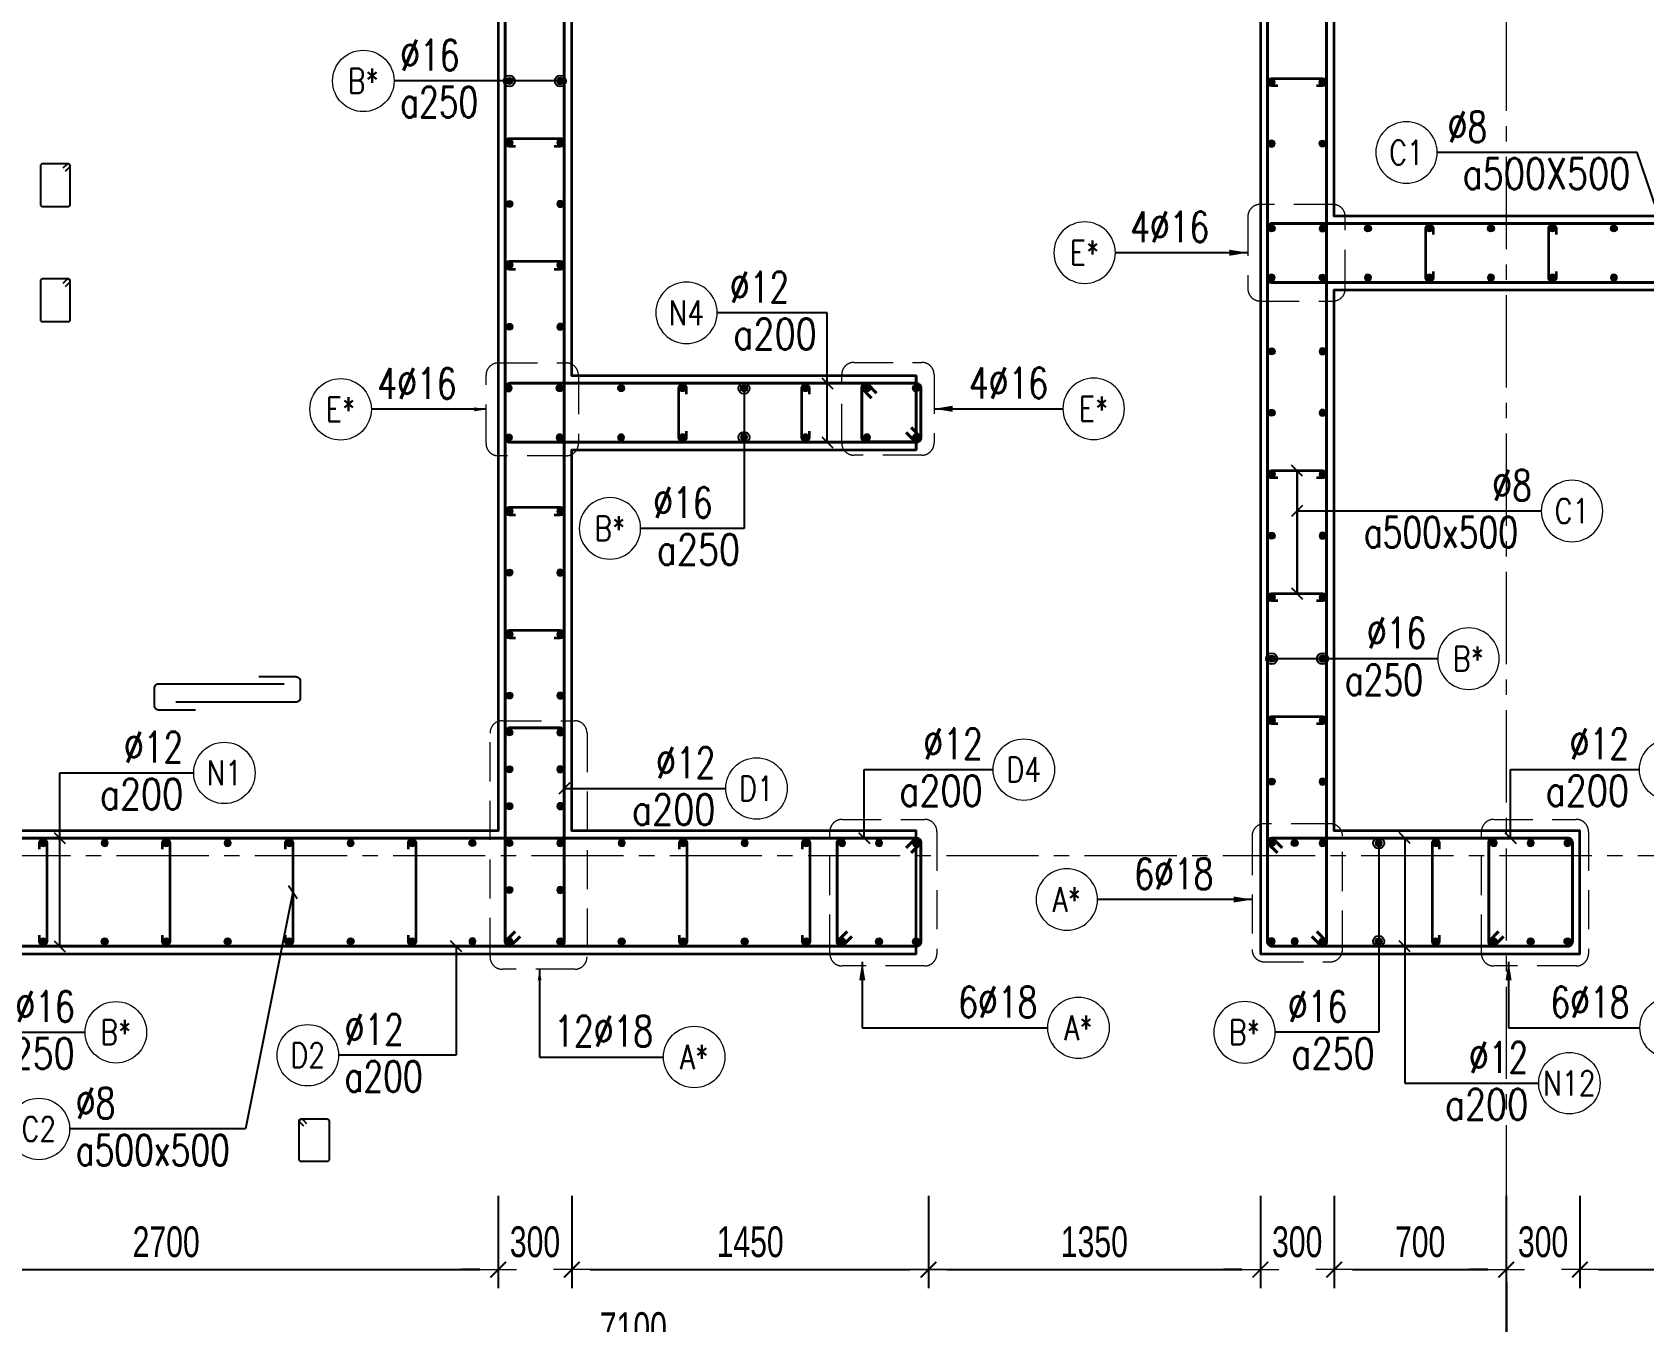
# Model space of a CAD drawing. Header units: millimetres. Extents: x 988833 to 1318015, y -9365 to 47591.
# Drawn here: x 1009989 to 1016543, y -1011 to 4234 of the extents above; entities that cross this region are included whole.
import ezdxf
from ezdxf.enums import TextEntityAlignment as Align

# ---------------------------------------------------------------- set-up
doc = ezdxf.new("R2010")
doc.units = ezdxf.units.MM
doc.header["$MEASUREMENT"] = 0
doc.linetypes.add('HIDDEN2', pattern=[4.7625, 3.175, -1.5875])
doc.linetypes.add('OF_Grid_1$0$CENTER2', pattern=[1.125, 0.75, -0.125, 0.125, -0.125])
doc.layers.get('0').update_dxf_attribs({"lineweight": 20})
doc.layers.get('Defpoints').update_dxf_attribs({"color": 151, "lineweight": 9})
for name, color, linetype, lineweight in [('KC-LEADER', 153, 'Continuous', 18), ('KC-THEP', 6, 'Continuous', 40), ('NDC_S_DIM', 1, 'Continuous', 15), ('NDC_S_HIDDEN', 8, 'HIDDEN2', 13), ('NDC_S_LEADER', 1, 'Continuous', 15), ('NDC_S_REBAR', 4, 'Continuous', 35), ('NDC_S_STIRRUP', 4, 'Continuous', 40), ('NDC_S_VN TEXT', 7, 'Continuous', 20), ('NDC_S_WALL', 6, 'Continuous', 35), ('OF_Grid_1$0$NDC_S_AXIS', 5, 'OF_Grid_1$0$CENTER2', 13)]:
    doc.layers.add(name, color=color, linetype=linetype, lineweight=lineweight)
doc.layers.add('Ligature', color=1, linetype='Continuous')
doc.styles.add('NDC_ARIAL', font='arial.ttf', dxfattribs={"width": 0.85})
doc.styles.add('NDC_DIM', font='', dxfattribs={"width": 0.75})
doc.styles.add('NDC_EN TXT', font='romans.shx', dxfattribs={"width": 0.8})
doc.styles.get('NDC_DIM').set_extended_font_data('Dotum')
doc.dimstyles.new('NDC_1-50', dxfattribs={"dimscale": 50, "dimtxt": 2.5, "dimasz": 1, "dimexe": 1.5, "dimexo": 0, "dimgap": 0.8, "dimtad": 1, "dimdec": 0, "dimdsep": 46, "dimtxsty": 'NDC_ARIAL', "dimblk": 'DIMMARK', "dimcen": 49999.938995, "dimdle": 1.5, "dimclrd": 1, "dimclre": 1, "dimclrt": 3, "dimadec": 0, "dimazin": 0, "dimtfac": 1, "dimtdec": 0, "dimtix": 1, "dimtmove": 2, "dimatfit": 3, "dimfxl": 1, "dimarcsym": 0})
doc.dimstyles.new('NDC_dim_30', dxfattribs={"dimscale": 30, "dimtxt": 2.5, "dimasz": 1.5, "dimexe": 1.5, "dimexo": 2.5, "dimgap": 1, "dimtad": 1, "dimdec": 0, "dimzin": 0, "dimdsep": 46, "dimtxsty": 'NDC_DIM', "dimblk": 'DIMMARK', "dimcen": 0.09, "dimdle": 1.2, "dimclrd": 1, "dimclre": 1, "dimclrt": 3, "dimadec": 0, "dimazin": 0, "dimtfac": 1, "dimtdec": 0, "dimtix": 1, "dimtofl": 0, "dimtmove": 0, "dimatfit": 3, "dimfxl": 6, "dimfxlon": 1, "dimtolj": 1, "dimtzin": 0, "dimarcsym": 0})
doc.dimstyles.new('NDC_dim_50', dxfattribs={"dimscale": 50, "dimtxt": 2.5, "dimasz": 1.5, "dimexe": 1.5, "dimexo": 2.5, "dimgap": 1, "dimtad": 1, "dimdec": 0, "dimzin": 0, "dimdsep": 46, "dimtxsty": 'NDC_DIM', "dimblk": 'DIMMARK', "dimcen": 0.09, "dimdle": 1.2, "dimclrd": 1, "dimclre": 1, "dimclrt": 3, "dimadec": 0, "dimazin": 0, "dimtfac": 1, "dimtdec": 0, "dimtix": 1, "dimtofl": 0, "dimtmove": 0, "dimatfit": 3, "dimfxl": 6, "dimfxlon": 1, "dimtolj": 1, "dimtzin": 0, "dimarcsym": 0})

# ---------------------------------------------------------------- blocks, each defined once
blk = doc.blocks.new('THEP')
at = {"layer": 'KC-LEADER', "color": 6}
blk.add_circle((0, 0), 14, dxfattribs=at)
at = {"layer": 'KC-THEP'}
for p, q in [((-14, 0), (14, 0)), ((9.9, 9.9), (-9.9, -9.9)), ((-9.9, 9.9), (9.9, -9.9)), ((0, 14), (0, -14))]:
    blk.add_line(p, q, dxfattribs=at)
blk = doc.blocks.new('DIMMARK')
at = {"layer": 'NDC_S_DIM', "color": 1}
blk.add_line((-1.5, 0), (1, 0), dxfattribs=at)
at = {"layer": 'NDC_S_DIM', "color": 2, "const_width": 0.1}
blk.add_lwpolyline([(-0.424, -0.424), (0.424, 0.424)], dxfattribs=at)
blk = doc.blocks.new('*U9')
blk.add_circle((2.5, 0), 2.5)
at = {"layer": 'NDC_S_VN TEXT', "color": 3, "style": 'NDC_EN TXT', "width": 0.75}
blk.add_attdef('DK2', text='', height=2.5, dxfattribs=at).set_placement((-0.85, 0.85), align=Align.RIGHT)
at = {"layer": 'NDC_S_VN TEXT', "color": 7, "style": 'NDC_EN TXT', "width": 0.8}
blk.add_attdef('SH3', text='', height=2, dxfattribs=at).set_placement((2.5, 0), align=Align.MIDDLE)
blk = doc.blocks.new('*U11')
blk.add_circle((-2.5, 0), 2.5)
at = {"layer": 'NDC_S_VN TEXT', "color": 3, "style": 'NDC_EN TXT', "width": 0.75}
for tag, p in [('DK1', (0.5, 0.85)), ('KC1', (0.5, -2.97))]:
    blk.add_attdef(tag, p, '', height=2.5, dxfattribs=at)
at = {"layer": 'NDC_S_VN TEXT', "color": 7, "style": 'NDC_EN TXT', "width": 0.8}
blk.add_attdef('SH2', text='', height=2, dxfattribs=at).set_placement((-2.5, 0), align=Align.MIDDLE)
blk = doc.blocks.new('*U12')
blk.add_circle((-2.5, 0), 2.5)
at = {"layer": 'NDC_S_VN TEXT', "color": 3, "style": 'NDC_EN TXT', "width": 0.75}
for tag, p in [('DK1', (0.5, 0.85)), ('KC1', (0.5, -2.97))]:
    blk.add_attdef(tag, p, '', height=2.5, dxfattribs=at)
at = {"layer": 'NDC_S_VN TEXT', "color": 7, "style": 'NDC_EN TXT', "width": 0.8}
blk.add_attdef('SH2', text='', height=2, dxfattribs=at).set_placement((-2.5, 0), align=Align.MIDDLE)
blk = doc.blocks.new('*U10')
blk.add_circle((2.5, 0), 2.5)
at = {"layer": 'NDC_S_VN TEXT', "color": 3, "style": 'NDC_EN TXT'}
for tag, width, p in [('DK2', 0.75, (-0.85, 0.85)), ('KC2', 0.8, (-0.85, -2.97))]:
    blk.add_attdef(tag, text='', height=2.5, dxfattribs=dict(at, width=width)).set_placement(p, align=Align.RIGHT)
at = {"layer": 'NDC_S_VN TEXT', "color": 7, "style": 'NDC_EN TXT', "width": 0.8}
blk.add_attdef('SH3', text='', height=2, dxfattribs=at).set_placement((2.5, 0), align=Align.MIDDLE)
blk = doc.blocks.new('*U62')
at = {"layer": 'KC-THEP', "rotation": 9.668564436380946}
blk.add_blockref('THEP', (0, 100.3), dxfattribs=at)
at = {"layer": 'KC-THEP', "xscale": -1, "rotation": 170.331435563619}
blk.add_blockref('THEP', (0, -100.3), dxfattribs=at)
blk = doc.blocks.new('*U63')
at = {"layer": 'NDC_S_HIDDEN', "color": 0, "linetype": 'ByBlock', "lineweight": -2, "transparency": 16777216}
for p in [(0, 0), (250, 0), (500, 0), (750, 0), (1000, 0), (1250, 0)]:
    blk.add_blockref('*U62', p, dxfattribs=at)
blk = doc.blocks.new('*U13')
blk.add_circle((-2.5, 0), 2.5)
at = {"layer": 'NDC_S_VN TEXT', "color": 3, "style": 'NDC_EN TXT', "width": 0.75}
blk.add_attdef('DK1', (0.5, 0.85), '', height=2.5, dxfattribs=at)
at = {"layer": 'NDC_S_VN TEXT', "color": 7, "style": 'NDC_EN TXT', "width": 0.8}
blk.add_attdef('SH2', text='', height=2, dxfattribs=at).set_placement((-2.5, 0), align=Align.MIDDLE)
blk = doc.blocks.new('*D303')
at = {"layer": 'Defpoints', "color": 0, "transparency": 16777216}
for p in [(1008883.4, 486.3), (1015983.2, -335.2), (1008883.4, -1148.1)]:
    blk.add_point(p, dxfattribs=at)
at = {"layer": 'NDC_S_DIM', "color": 1, "lineweight": -2, "transparency": 16777216}
for p, q in [((1008883.4, -848.1), (1008883.4, -1223.1)), ((1015983.2, -848.1), (1015983.2, -1223.1)), ((1015908.2, -1148.1), (1008958.4, -1148.1))]:
    blk.add_line(p, q, dxfattribs=at)
at = {"layer": 'NDC_S_DIM', "color": 1, "lineweight": -2, "transparency": 16777216, "xscale": 75, "yscale": 75, "zscale": 75, "rotation": 180}
blk.add_blockref('DIMMARK', (1008883.4, -1148.1), dxfattribs=at)
at = {"layer": 'NDC_S_DIM', "color": 1, "lineweight": -2, "transparency": 16777216, "xscale": 75, "yscale": 75, "zscale": 75}
blk.add_blockref('DIMMARK', (1015983.2, -1148.1), dxfattribs=at)
at = {"layer": 'NDC_S_DIM', "color": 3, "transparency": 16777216, "insert": (1012433.3, -1035.5), "char_height": 125, "attachment_point": 5, "style": 'NDC_DIM'}
blk.add_mtext('\\A1;7100', dxfattribs=at)
blk = doc.blocks.new('*D332')
at = {"layer": 'Defpoints', "color": 0, "ltscale": 200, "transparency": 16777216}
for p in [(1011883.4, 986.3), (1009183.4, 486.3), (1011883.4, -798.9)]:
    blk.add_point(p, dxfattribs=at)
at = {"layer": 'NDC_S_DIM', "color": 1, "lineweight": -2, "ltscale": 200, "transparency": 16777216}
for p, q in [((1009183.4, -498.9), (1009183.4, -873.9)), ((1011883.4, -498.9), (1011883.4, -873.9)), ((1009258.4, -798.9), (1011808.4, -798.9))]:
    blk.add_line(p, q, dxfattribs=at)
at = {"layer": 'NDC_S_DIM', "color": 1, "lineweight": -2, "ltscale": 200, "transparency": 16777216, "xscale": 75, "yscale": 75, "zscale": 75, "rotation": 180}
blk.add_blockref('DIMMARK', (1009183.4, -798.9), dxfattribs=at)
at = {"layer": 'NDC_S_DIM', "color": 1, "lineweight": -2, "ltscale": 200, "transparency": 16777216, "xscale": 75, "yscale": 75, "zscale": 75}
blk.add_blockref('DIMMARK', (1011883.4, -798.9), dxfattribs=at)
at = {"layer": 'NDC_S_DIM', "color": 3, "ltscale": 200, "transparency": 16777216, "insert": (1010533.4, -686.3), "char_height": 125, "attachment_point": 5, "style": 'NDC_DIM'}
blk.add_mtext('\\A1;2700', dxfattribs=at)
blk = doc.blocks.new('*D333')
at = {"layer": 'Defpoints', "color": 0, "ltscale": 200, "transparency": 16777216}
for p in [(1011883.4, 986.3), (1012183.4, 986.3), (1012183.4, -798.9)]:
    blk.add_point(p, dxfattribs=at)
at = {"layer": 'NDC_S_DIM', "color": 1, "lineweight": -2, "ltscale": 200, "transparency": 16777216}
for p, q in [((1011883.4, -498.9), (1011883.4, -873.9)), ((1012183.4, -498.9), (1012183.4, -873.9)), ((1011808.4, -798.9), (1011733.4, -798.9)), ((1012258.4, -798.9), (1012333.4, -798.9))]:
    blk.add_line(p, q, dxfattribs=at)
at = {"layer": 'NDC_S_DIM', "color": 1, "lineweight": -2, "ltscale": 200, "transparency": 16777216, "xscale": 75, "yscale": 75, "zscale": 75}
blk.add_blockref('DIMMARK', (1011883.4, -798.9), dxfattribs=at)
at = {"layer": 'NDC_S_DIM', "color": 1, "lineweight": -2, "ltscale": 200, "transparency": 16777216, "xscale": 75, "yscale": 75, "zscale": 75, "rotation": 180}
blk.add_blockref('DIMMARK', (1012183.4, -798.9), dxfattribs=at)
at = {"layer": 'NDC_S_DIM', "color": 3, "ltscale": 200, "transparency": 16777216, "insert": (1012033.4, -686.3), "char_height": 125, "attachment_point": 5, "style": 'NDC_DIM'}
blk.add_mtext('\\A1;300', dxfattribs=at)
blk = doc.blocks.new('*D334')
at = {"layer": 'Defpoints', "color": 0, "ltscale": 200, "transparency": 16777216}
for p in [(1012183.4, 986.3), (1013633.4, 986.3), (1013633.4, -798.9)]:
    blk.add_point(p, dxfattribs=at)
at = {"layer": 'NDC_S_DIM', "color": 1, "lineweight": -2, "ltscale": 200, "transparency": 16777216}
for p, q in [((1012183.4, -498.9), (1012183.4, -873.9)), ((1013633.4, -498.9), (1013633.4, -873.9)), ((1012258.4, -798.9), (1013558.4, -798.9))]:
    blk.add_line(p, q, dxfattribs=at)
at = {"layer": 'NDC_S_DIM', "color": 1, "lineweight": -2, "ltscale": 200, "transparency": 16777216, "xscale": 75, "yscale": 75, "zscale": 75, "rotation": 180}
blk.add_blockref('DIMMARK', (1012183.4, -798.9), dxfattribs=at)
at = {"layer": 'NDC_S_DIM', "color": 1, "lineweight": -2, "ltscale": 200, "transparency": 16777216, "xscale": 75, "yscale": 75, "zscale": 75}
blk.add_blockref('DIMMARK', (1013633.4, -798.9), dxfattribs=at)
at = {"layer": 'NDC_S_DIM', "color": 3, "ltscale": 200, "transparency": 16777216, "insert": (1012908.4, -686.3), "char_height": 125, "attachment_point": 5, "style": 'NDC_DIM'}
blk.add_mtext('\\A1;1450', dxfattribs=at)
blk = doc.blocks.new('*D335')
at = {"layer": 'Defpoints', "color": 0, "ltscale": 200, "transparency": 16777216}
for p in [(1013633.4, 986.3), (1014983.4, 949.1), (1014983.4, -798.9)]:
    blk.add_point(p, dxfattribs=at)
at = {"layer": 'NDC_S_DIM', "color": 1, "lineweight": -2, "ltscale": 200, "transparency": 16777216}
for p, q in [((1013633.4, -498.9), (1013633.4, -873.9)), ((1014983.4, -498.9), (1014983.4, -873.9)), ((1013708.4, -798.9), (1014908.4, -798.9))]:
    blk.add_line(p, q, dxfattribs=at)
at = {"layer": 'NDC_S_DIM', "color": 1, "lineweight": -2, "ltscale": 200, "transparency": 16777216, "xscale": 75, "yscale": 75, "zscale": 75, "rotation": 180}
blk.add_blockref('DIMMARK', (1013633.4, -798.9), dxfattribs=at)
at = {"layer": 'NDC_S_DIM', "color": 1, "lineweight": -2, "ltscale": 200, "transparency": 16777216, "xscale": 75, "yscale": 75, "zscale": 75}
blk.add_blockref('DIMMARK', (1014983.4, -798.9), dxfattribs=at)
at = {"layer": 'NDC_S_DIM', "color": 3, "ltscale": 200, "transparency": 16777216, "insert": (1014308.4, -686.3), "char_height": 125, "attachment_point": 5, "style": 'NDC_DIM'}
blk.add_mtext('\\A1;1350', dxfattribs=at)
blk = doc.blocks.new('*D336')
at = {"layer": 'Defpoints', "color": 0, "ltscale": 200, "transparency": 16777216}
for p in [(1015283.4, 1101), (1014983.4, 949.1), (1015283.4, -798.9)]:
    blk.add_point(p, dxfattribs=at)
at = {"layer": 'NDC_S_DIM', "color": 1, "lineweight": -2, "ltscale": 200, "transparency": 16777216}
for p, q in [((1014983.4, -498.9), (1014983.4, -873.9)), ((1015283.4, -498.9), (1015283.4, -873.9)), ((1014908.4, -798.9), (1014833.4, -798.9)), ((1015358.4, -798.9), (1015433.4, -798.9))]:
    blk.add_line(p, q, dxfattribs=at)
at = {"layer": 'NDC_S_DIM', "color": 1, "lineweight": -2, "ltscale": 200, "transparency": 16777216, "xscale": 75, "yscale": 75, "zscale": 75}
blk.add_blockref('DIMMARK', (1014983.4, -798.9), dxfattribs=at)
at = {"layer": 'NDC_S_DIM', "color": 1, "lineweight": -2, "ltscale": 200, "transparency": 16777216, "xscale": 75, "yscale": 75, "zscale": 75, "rotation": 180}
blk.add_blockref('DIMMARK', (1015283.4, -798.9), dxfattribs=at)
at = {"layer": 'NDC_S_DIM', "color": 3, "ltscale": 200, "transparency": 16777216, "insert": (1015133.4, -686.3), "char_height": 125, "attachment_point": 5, "style": 'NDC_DIM'}
blk.add_mtext('\\A1;300', dxfattribs=at)
blk = doc.blocks.new('*D337')
at = {"layer": 'Defpoints', "color": 0, "ltscale": 200, "transparency": 16777216}
for p in [(1015283.4, 1101), (1015983.2, 986.3), (1015983.2, -798.9)]:
    blk.add_point(p, dxfattribs=at)
at = {"layer": 'NDC_S_DIM', "color": 1, "lineweight": -2, "ltscale": 200, "transparency": 16777216}
for p, q in [((1015283.4, -498.9), (1015283.4, -873.9)), ((1015983.2, -498.9), (1015983.2, -873.9)), ((1015358.4, -798.9), (1015908.2, -798.9))]:
    blk.add_line(p, q, dxfattribs=at)
at = {"layer": 'NDC_S_DIM', "color": 1, "lineweight": -2, "ltscale": 200, "transparency": 16777216, "xscale": 75, "yscale": 75, "zscale": 75, "rotation": 180}
blk.add_blockref('DIMMARK', (1015283.4, -798.9), dxfattribs=at)
at = {"layer": 'NDC_S_DIM', "color": 1, "lineweight": -2, "ltscale": 200, "transparency": 16777216, "xscale": 75, "yscale": 75, "zscale": 75}
blk.add_blockref('DIMMARK', (1015983.2, -798.9), dxfattribs=at)
at = {"layer": 'NDC_S_DIM', "color": 3, "ltscale": 200, "transparency": 16777216, "insert": (1015633.3, -686.3), "char_height": 125, "attachment_point": 5, "style": 'NDC_DIM'}
blk.add_mtext('\\A1;700', dxfattribs=at)
blk = doc.blocks.new('*D338')
at = {"layer": 'Defpoints', "color": 0, "ltscale": 200, "transparency": 16777216}
for p in [(1015983.2, 986.3), (1016283.4, 986.3), (1016283.4, -798.9)]:
    blk.add_point(p, dxfattribs=at)
at = {"layer": 'NDC_S_DIM', "color": 1, "lineweight": -2, "ltscale": 200, "transparency": 16777216}
for p, q in [((1015983.2, -498.9), (1015983.2, -873.9)), ((1016283.4, -498.9), (1016283.4, -873.9)), ((1015908.2, -798.9), (1015833.2, -798.9)), ((1016358.4, -798.9), (1016433.4, -798.9))]:
    blk.add_line(p, q, dxfattribs=at)
at = {"layer": 'NDC_S_DIM', "color": 1, "lineweight": -2, "ltscale": 200, "transparency": 16777216, "xscale": 75, "yscale": 75, "zscale": 75}
blk.add_blockref('DIMMARK', (1015983.2, -798.9), dxfattribs=at)
at = {"layer": 'NDC_S_DIM', "color": 1, "lineweight": -2, "ltscale": 200, "transparency": 16777216, "xscale": 75, "yscale": 75, "zscale": 75, "rotation": 180}
blk.add_blockref('DIMMARK', (1016283.4, -798.9), dxfattribs=at)
at = {"layer": 'NDC_S_DIM', "color": 3, "ltscale": 200, "transparency": 16777216, "insert": (1016133.3, -686.3), "char_height": 125, "attachment_point": 5, "style": 'NDC_DIM'}
blk.add_mtext('\\A1;300', dxfattribs=at)
blk = doc.blocks.new('*D339')
at = {"layer": 'Defpoints', "color": 0, "ltscale": 200, "transparency": 16777216}
for p in [(1016283.4, 986.3), (1017083.4, 986.3), (1017083.4, -798.9)]:
    blk.add_point(p, dxfattribs=at)
at = {"layer": 'NDC_S_DIM', "color": 1, "lineweight": -2, "ltscale": 200, "transparency": 16777216}
for p, q in [((1016283.4, -498.9), (1016283.4, -873.9)), ((1017083.4, -498.9), (1017083.4, -873.9)), ((1016358.4, -798.9), (1017008.4, -798.9))]:
    blk.add_line(p, q, dxfattribs=at)
at = {"layer": 'NDC_S_DIM', "color": 1, "lineweight": -2, "ltscale": 200, "transparency": 16777216, "xscale": 75, "yscale": 75, "zscale": 75, "rotation": 180}
blk.add_blockref('DIMMARK', (1016283.4, -798.9), dxfattribs=at)
at = {"layer": 'NDC_S_DIM', "color": 1, "lineweight": -2, "ltscale": 200, "transparency": 16777216, "xscale": 75, "yscale": 75, "zscale": 75}
blk.add_blockref('DIMMARK', (1017083.4, -798.9), dxfattribs=at)
at = {"layer": 'NDC_S_DIM', "color": 3, "ltscale": 200, "transparency": 16777216, "insert": (1016683.4, -686.3), "char_height": 125, "attachment_point": 5, "style": 'NDC_DIM'}
blk.add_mtext('\\A1;800', dxfattribs=at)
blk = doc.blocks.new('*D344')
at = {"layer": 'Defpoints', "color": 0, "ltscale": 200, "transparency": 16777216}
for p in [(1021284.2, 486.3), (1015984.2, -335.2), (1021284.2, -1148.1)]:
    blk.add_point(p, dxfattribs=at)
at = {"layer": 'NDC_S_DIM', "color": 1, "lineweight": -2, "ltscale": 200, "transparency": 16777216}
for p, q in [((1015984.2, -848.1), (1015984.2, -1223.1)), ((1021284.2, -848.1), (1021284.2, -1223.1)), ((1016059.2, -1148.1), (1021209.2, -1148.1))]:
    blk.add_line(p, q, dxfattribs=at)
at = {"layer": 'NDC_S_DIM', "color": 1, "lineweight": -2, "ltscale": 200, "transparency": 16777216, "xscale": 75, "yscale": 75, "zscale": 75, "rotation": 180}
blk.add_blockref('DIMMARK', (1015984.2, -1148.1), dxfattribs=at)
at = {"layer": 'NDC_S_DIM', "color": 1, "lineweight": -2, "ltscale": 200, "transparency": 16777216, "xscale": 75, "yscale": 75, "zscale": 75}
blk.add_blockref('DIMMARK', (1021284.2, -1148.1), dxfattribs=at)
at = {"layer": 'NDC_S_DIM', "color": 3, "ltscale": 200, "transparency": 16777216, "insert": (1018634.2, -1035.5), "char_height": 125, "attachment_point": 5, "style": 'NDC_DIM'}
blk.add_mtext('\\A1;5300', dxfattribs=at)

msp = doc.modelspace()

# ---------------------------------------------------------------- linework, layer by layer
at = {"layer": 'Ligature'}
for points in [[(1010124.6, 3669.4), (1010140.6, 3685.3, 0.668179), (1010134.8, 3699.3), (1010030.2, 3699.3, 0.414214), (1010022, 3691.1), (1010022, 3534, 0.414214), (1010030.2, 3525.8), (1010134.8, 3525.8, 0.414214), (1010143, 3534), (1010143, 3691.1, 0.668179), (1010129, 3696.9), (1010113, 3680.9)], [(1010124.6, 3200.8), (1010140.6, 3216.8, 0.668179), (1010134.8, 3230.7), (1010030.2, 3230.7, 0.414214), (1010022, 3222.5), (1010022, 3065.4, 0.414214), (1010030.2, 3057.3), (1010134.8, 3057.3, 0.414214), (1010143, 3065.4), (1010143, 3222.5, 0.668179), (1010129, 3228.3), (1010113, 3212.3)], [(1011093, -215.5), (1011077, -199.6, -0.668179), (1011082.8, -185.6), (1011187.4, -185.6, -0.414214), (1011195.6, -193.8), (1011195.6, -350.9, -0.414214), (1011187.4, -359.1), (1011082.8, -359.1, -0.414214), (1011074.6, -350.9), (1011074.6, -193.8, -0.668179), (1011088.6, -188), (1011104.5, -204)]]:
    msp.add_lwpolyline(points, format="xyb", dxfattribs=at)
at = {"layer": 'Ligature', "elevation": 0}
for points in [[(1011013.8, 1583.2), (1010502.2, 1583.2, 0.414214), (1010484.6, 1565.6), (1010484.6, 1496.4, 0.414214), (1010502.2, 1478.8), (1010652.4, 1478.8)], [(1010910.2, 1613.2), (1011060.4, 1613.2, -0.414214), (1011078, 1595.6), (1011078, 1526.5, -0.414214), (1011060.4, 1508.9), (1010572.3, 1508.9)]]:
    msp.add_lwpolyline(points, format="xyb", dxfattribs=at)
at = {"layer": 'NDC_S_HIDDEN', "ltscale": 50}
for points in [[(1015278.8, 3534), (1014982.6, 3534, 0.414214), (1014932.6, 3484), (1014932.6, 3191.1, 0.414214), (1014982.6, 3141.1), (1015278.8, 3141.1, 0.414214), (1015328.8, 3191.1), (1015328.8, 3484, 0.414214)], [(1011884.2, 2889.2), (1012160.1, 2889.2, -0.414214), (1012210.1, 2839.2), (1012210.1, 2561.7, -0.414214), (1012160.1, 2511.7), (1011884.2, 2511.7, -0.414214), (1011834.2, 2561.7), (1011834.2, 2839.2, -0.414214)], [(1013330.7, 2891.5), (1013606.5, 2891.5, -0.414214), (1013656.5, 2841.5), (1013656.5, 2563.9, -0.414214), (1013606.5, 2513.9), (1013330.7, 2513.9, -0.414214), (1013280.7, 2563.9), (1013280.7, 2841.5, -0.414214)], [(1012195, 422.9), (1011900.6, 422.9, -0.414214), (1011850.6, 472.9), (1011850.6, 1383.9, -0.414214), (1011900.6, 1433.9), (1012195, 1433.9, -0.414214), (1012245, 1383.9), (1012245, 472.9, -0.414214)], [(1013282.6, 1032.5), (1013617.9, 1032.5, -0.414214), (1013667.9, 982.5), (1013667.9, 486.3, -0.414214), (1013617.9, 436.3), (1013282.6, 436.3, -0.414214), (1013232.6, 486.3), (1013232.6, 982.5, -0.414214)], [(1015267.5, 1014.9), (1014999.7, 1014.9, 0.414214), (1014949.7, 964.9), (1014949.7, 503.1, 0.414214), (1014999.7, 453.1), (1015267.5, 453.1, 0.414214), (1015317.5, 503.1), (1015317.5, 964.9, 0.414214)], [(1015932.6, 1032.5), (1016267.9, 1032.5, -0.414214), (1016317.9, 982.5), (1016317.9, 486.3, -0.414214), (1016267.9, 436.3), (1015932.6, 436.3, -0.414214), (1015882.6, 486.3), (1015882.6, 982.5, -0.414214)]]:
    msp.add_lwpolyline(points, format="xyb", close=True, dxfattribs=at)
at = {"layer": 'NDC_S_REBAR'}
for points in [[(1015054.1, 4016.4), (1015029.1, 4016.4, -1), (1015029.1, 4046.4), (1015236.2, 4046.4, -1), (1015236.2, 4016.4), (1015211.2, 4016.4)], [(1012111.2, 3771.3), (1012136.2, 3771.3, 1), (1012136.2, 3801.3), (1011929.1, 3801.3, 1), (1011929.1, 3771.3), (1011954.1, 3771.3)], [(1015686.1, 3261.3), (1015686.1, 3236.3, -1), (1015656.1, 3236.3), (1015656.1, 3436.3, -1), (1015686.1, 3436.3), (1015686.1, 3411.3)], [(1016186.1, 3261.3), (1016186.1, 3236.3, -1), (1016156.1, 3236.3), (1016156.1, 3436.3, -1), (1016186.1, 3436.3), (1016186.1, 3411.3)], [(1012111.2, 3271.3), (1012136.2, 3271.3, 1), (1012136.2, 3301.3), (1011929.1, 3301.3, 1), (1011929.1, 3271.3), (1011954.1, 3271.3)], [(1012648.7, 2611.6), (1012648.7, 2586.6, -1), (1012618.7, 2586.6), (1012618.7, 2786.6, -1), (1012648.7, 2786.6), (1012648.7, 2761.6)], [(1013148.7, 2611.6), (1013148.7, 2586.6, -1), (1013118.7, 2586.6), (1013118.7, 2786.6, -1), (1013148.7, 2786.6), (1013148.7, 2761.6)], [(1015054.1, 2421.3), (1015029.1, 2421.3, -1), (1015029.1, 2451.3), (1015236.2, 2451.3, -1), (1015236.2, 2421.3), (1015211.2, 2421.3)], [(1012111.2, 2271.3), (1012136.2, 2271.3, 1), (1012136.2, 2301.3), (1011929.1, 2301.3, 1), (1011929.1, 2271.3), (1011954.1, 2271.3)], [(1015054.1, 1921.3), (1015029.1, 1921.3, -1), (1015029.1, 1951.3), (1015236.2, 1951.3, -1), (1015236.2, 1921.3), (1015211.2, 1921.3)], [(1012111.2, 1771.3), (1012136.2, 1771.3, 1), (1012136.2, 1801.3), (1011929.1, 1801.3, 1), (1011929.1, 1771.3), (1011954.1, 1771.3)], [(1015054.1, 1421.3), (1015029.1, 1421.3, -1), (1015029.1, 1451.3), (1015236.2, 1451.3, -1), (1015236.2, 1421.3), (1015211.2, 1421.3)], [(1010018.3, 911.3), (1010018.3, 936.3, -1), (1010048.3, 936.3), (1010048.3, 536.3, -1), (1010018.3, 536.3), (1010018.3, 561.3)], [(1010518.3, 911.3), (1010518.3, 936.3, -1), (1010548.3, 936.3), (1010548.3, 536.3, -1), (1010518.3, 536.3), (1010518.3, 561.3)], [(1011018.3, 911.3), (1011018.3, 936.3, -1), (1011048.3, 936.3), (1011048.3, 536.3, -1), (1011018.3, 536.3), (1011018.3, 561.3)], [(1011518.3, 911.3), (1011518.3, 936.3, -1), (1011548.3, 936.3), (1011548.3, 536.3, -1), (1011518.3, 536.3), (1011518.3, 561.3)], [(1012621.2, 911.3), (1012621.2, 936.3, -1), (1012651.2, 936.3), (1012651.2, 536.3, -1), (1012621.2, 536.3), (1012621.2, 561.3)], [(1013121.2, 911.3), (1013121.2, 936.3, -1), (1013151.2, 936.3), (1013151.2, 536.3, -1), (1013121.2, 536.3), (1013121.2, 561.3)], [(1015711.7, 911.3), (1015711.7, 936.3, 1), (1015681.7, 936.3), (1015681.7, 536.3, 1), (1015711.7, 536.3), (1015711.7, 561.3)]]:
    msp.add_lwpolyline(points, format="xyb", dxfattribs=at)
at = {"layer": 'NDC_S_STIRRUP'}
for points in [[(1011952.6, 576.3), (1011912.6, 536.3, 0.414214), (1011932.6, 516.3), (1012132.6, 516.3, 0.414214), (1012152.6, 536.3), (1012152.6, 12836.3, 0.414214), (1012132.6, 12856.3), (1011932.6, 12856.3, 0.414214), (1011912.6, 12836.3), (1011912.6, 536.3, 0.414214), (1011932.6, 516.3), (1011972.6, 556.3)], [(1015212.6, 576.3), (1015252.6, 536.3, -0.414214), (1015232.6, 516.3), (1015032.6, 516.3, -0.414214), (1015012.6, 536.3), (1015012.6, 12836.3, -0.414214), (1015032.6, 12856.3), (1015232.6, 12856.3, -0.414214), (1015252.6, 12836.3), (1015252.6, 536.3, -0.414214), (1015232.6, 516.3), (1015192.6, 556.3)], [(1018493.4, 3256.3), (1018533.4, 3216.3, 0.414214), (1018553.4, 3236.3), (1018553.4, 3436.3, 0.414214), (1018533.4, 3456.3), (1015032.6, 3456.3, 0.414214), (1015012.6, 3436.3), (1015012.6, 3236.3, 0.414358), (1015032.6, 3216.3), (1018533.4, 3216.3, 0.414214), (1018553.4, 3236.3), (1018513.4, 3276.3)], [(1013542.6, 2606.3), (1013582.6, 2566.3, 0.414214), (1013602.6, 2586.3), (1013602.6, 2786.3, 0.414214), (1013582.6, 2806.3), (1011932.6, 2806.3, 0.414214), (1011912.6, 2786.3), (1011912.6, 2586.3, 0.414358), (1011932.6, 2566.3), (1013582.6, 2566.3, 0.414214), (1013602.6, 2586.3), (1013562.6, 2626.3)], [(1013402.6, 2746.3), (1013362.6, 2786.3, -0.414214), (1013382.6, 2806.3), (1013582.6, 2806.3, -0.414214), (1013602.6, 2786.3), (1013602.6, 2588.5, -0.414214), (1013582.6, 2568.5), (1013382.6, 2568.5, -0.414214), (1013362.6, 2588.5), (1013362.6, 2786.3, -0.414214), (1013382.6, 2806.3), (1013422.6, 2766.3)], [(1011952.6, 576.3), (1011912.6, 536.3, 0.414214), (1011932.6, 516.3), (1012132.6, 516.3, 0.414214), (1012152.6, 536.3), (1012152.6, 1384.9, 0.414214), (1012132.6, 1404.9), (1011932.6, 1404.9, 0.414214), (1011912.6, 1384.9), (1011912.6, 536.3, 0.414214), (1011932.6, 516.3), (1011972.6, 556.3)], [(1013542.6, 916.3), (1013582.6, 956.3, -0.414214), (1013602.6, 936.3), (1013602.6, 536.3, -0.414214), (1013582.6, 516.3), (1008932.6, 516.3, -0.414214), (1008912.6, 536.3), (1008912.6, 936.3, -0.414214), (1008932.6, 956.3), (1013582.6, 956.3, -0.414214), (1013602.6, 936.3), (1013562.6, 896.3)], [(1013302.6, 576.3), (1013262.6, 536.3, 0.414214), (1013282.6, 516.3), (1013582.6, 516.3, 0.414214), (1013602.6, 536.3), (1013602.6, 936.3, 0.414214), (1013582.6, 956.3), (1013282.6, 956.3, 0.414214), (1013262.6, 936.3), (1013262.6, 536.3, 0.414214), (1013282.6, 516.3), (1013322.6, 556.3)], [(1015072.6, 916.3), (1015032.6, 956.3, 0.414214), (1015012.6, 936.3), (1015012.6, 536.3, 0.414214), (1015032.6, 516.3), (1016232.6, 516.3, 0.414214), (1016252.6, 536.3), (1016252.6, 936.3, 0.414214), (1016232.6, 956.3), (1015032.6, 956.3, 0.414214), (1015012.6, 936.3), (1015052.6, 896.3)], [(1015952.6, 576.3), (1015912.6, 536.3, 0.414214), (1015932.6, 516.3), (1016232.6, 516.3, 0.414214), (1016252.6, 536.3), (1016252.6, 936.3, 0.414214), (1016232.6, 956.3), (1015932.6, 956.3, 0.414214), (1015912.6, 936.3), (1015912.6, 536.3, 0.414214), (1015932.6, 516.3), (1015972.6, 556.3)]]:
    msp.add_lwpolyline(points, format="xyb", dxfattribs=at)
at = {"layer": 'NDC_S_WALL'}
for points in [[(1018083.4, 3486.3), (1015283.4, 3486.3), (1015283.4, 3486.3), (1015283.4, 12886.3)], [(1011883.4, 12386.3), (1011883.4, 986.3), (1009183.4, 986.3), (1009183.4, 986.3), (1009183.4, 1636.3), (1008883.4, 1636.3)], [(1008883.4, 1636.3), (1008883.4, 486.3), (1008883.4, 486.3), (1013583.4, 486.3), (1013583.4, 486.3), (1013583.4, 986.3), (1013583.4, 986.3), (1012183.4, 986.3), (1012183.4, 2536.3), (1012183.4, 2536.3), (1013583.4, 2536.3), (1013583.4, 2836.3), (1012183.4, 2836.3), (1012183.4, 2836.3), (1012183.4, 9886.3)], [(1014983.4, 9886.3), (1014983.4, 486.3), (1016282.3, 486.3), (1016282.3, 486.3), (1016282.3, 986.3), (1016282.3, 986.3), (1015283.4, 986.3), (1015283.4, 3186.3), (1015283.4, 3186.3), (1018083.4, 3186.3)], [(1013583.4, 2836.3), (1013583.4, 2536.3)]]:
    msp.add_lwpolyline(points, dxfattribs=at)
at = {"layer": 'OF_Grid_1$0$NDC_S_AXIS', "ltscale": 500}
for p, q in [((1015984.2, -1148.1), (1015984.2, 14548.1)), ((1006956.3, 886.3), (1022806.6, 886.3))]:
    msp.add_line(p, q, dxfattribs=at)

# ---------------------------------------------------------------- block references
at = {"layer": 'KC-THEP'}
for p, rotation in [((1011929.1, 4036.3), 189.6685644363809), ((1015236.2, 4031.4), 9.66856443638095), ((1011929.1, 3786.3), 189.6685644363809), ((1015236.2, 3781.4), 9.66856443638095), ((1011929.1, 3536.3), 189.6685644363809), ((1015029.1, 3436.3), 189.6685644363809), ((1015421.1, 3436.3), 189.6685644363809), ((1015671.1, 3436.3), 189.6685644363809), ((1015921.1, 3436.3), 189.6685644363809), ((1016171.1, 3436.3), 189.6685644363809), ((1016421.1, 3436.3), 189.6685644363809), ((1011929.1, 3286.3), 189.6685644363809), ((1015236.2, 3236.3), 9.66856443638095), ((1011929.1, 3036.3), 189.6685644363809), ((1015029.1, 2936.3), 189.6685644363809), ((1013582.6, 2786.3), 9.668564436380946), ((1015029.1, 2686.3), 189.6685644363809), ((1011926.6, 2586), 189.6685644363809), ((1015029.1, 2436.3), 189.6685644363809), ((1011929.1, 2286.3), 189.6685644363809), ((1015029.1, 2186.3), 189.6685644363809), ((1011929.1, 2036.3), 189.6685644363809), ((1015029.1, 1936.3), 189.6685644363809), ((1011929.1, 1786.3), 189.6685644363809), ((1015029.1, 1686.3), 189.6685644363809), ((1011929.1, 1536.3), 189.6685644363809), ((1015029.1, 1436.3), 189.6685644363809), ((1011929.1, 1386.3), 189.6685644363809), ((1011929.1, 1236.3), 189.6685644363809), ((1015029.1, 1186.3), 189.6685644363809), ((1011929.1, 1086.3), 189.6685644363809), ((1011779.1, 936.3), 189.6685644363809), ((1011929.1, 936.3), 189.6685644363809), ((1015029.1, 936.3), 189.6685644363809), ((1015123.3, 936.3), 189.6685644363809), ((1011929.1, 745.6), 189.6685644363809), ((1010033.3, 536.3), 9.668564436380946), ((1010283.3, 536.3), 9.668564436380946), ((1010533.3, 536.3), 9.668564436380946), ((1010783.3, 536.3), 9.668564436380946), ((1011033.3, 536.3), 9.668564436380946), ((1011283.3, 536.3), 9.668564436380946), ((1011533.3, 536.3), 9.668564436380946), ((1012136.2, 536.3), 9.668564436380946), ((1012386.2, 536.3), 9.668564436380946), ((1012636.2, 536.3), 9.668564436380946), ((1012886.2, 536.3), 9.668564436380946), ((1013136.2, 536.3), 9.668564436380946), ((1013282.6, 536.3), 9.668564436380946), ((1013432.6, 536.3), 9.668564436380946), ((1013582.6, 536.3), 9.668564436380946), ((1015236.2, 536.3), 9.66856443638095), ((1015464.8, 536.3), 9.66856443638095), ((1015696.7, 536.3), 9.66856443638095), ((1015932.6, 536.3), 9.668564436380946), ((1016082.6, 536.3), 9.668564436380946), ((1016232.6, 536.3), 9.668564436380946)]:
    msp.add_blockref('THEP', p, dxfattribs=dict(at, rotation=rotation))
at = {"layer": 'KC-THEP', "xscale": -1}
for p, rotation in [((1012136.2, 4036.3), 170.331435563619), ((1015029.1, 4031.4), 350.3314355636191), ((1012136.2, 3786.3), 170.331435563619), ((1015029.1, 3781.4), 350.3314355636191), ((1012136.2, 3536.3), 170.331435563619), ((1015236.2, 3436.3), 170.331435563619), ((1012136.2, 3286.3), 170.331435563619), ((1015029.1, 3236.3), 350.3314355636191), ((1015421.1, 3236.3), 350.3314355636191), ((1015671.1, 3236.3), 350.3314355636191), ((1015921.1, 3236.3), 350.3314355636191), ((1016171.1, 3236.3), 350.3314355636191), ((1016421.1, 3236.3), 350.3314355636191), ((1012136.2, 3036.3), 170.331435563619), ((1015236.2, 2936.3), 170.331435563619), ((1011926.6, 2786.6), 350.3314355636191), ((1015236.2, 2686.3), 170.331435563619), ((1013582.6, 2585.7), 170.331435563619), ((1015236.2, 2436.3), 170.331435563619), ((1012136.2, 2286.3), 170.331435563619), ((1015236.2, 2186.3), 170.331435563619), ((1012136.2, 2036.3), 170.331435563619), ((1015236.2, 1936.3), 170.331435563619), ((1012136.2, 1786.3), 170.331435563619), ((1015236.2, 1686.3), 170.331435563619), ((1012136.2, 1536.3), 170.331435563619), ((1015236.2, 1436.3), 170.331435563619), ((1012136.2, 1386.3), 170.331435563619), ((1012136.2, 1236.3), 170.331435563619), ((1015236.2, 1186.3), 170.331435563619), ((1012136.2, 1086.3), 170.331435563619), ((1010033.3, 936.3), 170.331435563619), ((1010283.3, 936.3), 170.331435563619), ((1010533.3, 936.3), 170.331435563619), ((1010783.3, 936.3), 170.331435563619), ((1011033.3, 936.3), 170.331435563619), ((1011283.3, 936.3), 170.331435563619), ((1011533.3, 936.3), 170.331435563619), ((1012136.2, 936.3), 170.331435563619), ((1012386.2, 936.3), 170.331435563619), ((1012636.2, 936.3), 170.331435563619), ((1012886.2, 936.3), 170.331435563619), ((1013136.2, 936.3), 170.331435563619), ((1013282.6, 936.3), 170.331435563619), ((1013432.6, 936.3), 170.331435563619), ((1013582.6, 936.3), 170.331435563619), ((1015236.2, 936.3), 170.331435563619), ((1015464.8, 936.3), 170.331435563619), ((1015696.7, 936.3), 170.331435563619), ((1015932.6, 936.3), 170.331435563619), ((1016082.6, 936.3), 170.331435563619), ((1016232.6, 936.3), 170.331435563619), ((1012136.2, 745.6), 170.331435563619), ((1011779.1, 536.3), 350.3314355636191), ((1011929.1, 536.3), 350.3314355636191), ((1015029.1, 536.3), 350.3314355636191), ((1015123.3, 536.3), 350.3314355636191)]:
    msp.add_blockref('THEP', p, dxfattribs=dict(at, rotation=rotation))
at = {"layer": 'NDC_S_HIDDEN'}
msp.add_blockref('*U63', (1012133.7, 2686.3), dxfattribs=at)
at = {"layer": 'NDC_S_VN TEXT', "xscale": 50, "yscale": 50, "zscale": 50}
for name, p, values in [('*U11', (1011460.2, 4036.3), {'SH2': 'B*', 'DK1': '%%C16', 'KC1': 'a250'}), ('*U13', (1011367.8, 2700.5), {'SH2': 'E*', 'DK1': '4%%C16'}), ('*U10', (1010645.2, 1221.6), {'SH3': 'N1', 'DK2': '%%C12', 'KC2': 'a200'}), ('*U10', (1013896.5, 1235), {'SH3': 'D4', 'DK2': '%%C12', 'KC2': 'a200'}), ('*U10', (1016525.1, 1235), {'SH3': 'D4', 'DK2': '%%C12', 'KC2': 'a200'}), ('*U10', (1012809.4, 1158.3), {'SH3': 'D1', 'DK2': '%%C12', 'KC2': 'a200'}), ('*U10', (1010203.9, 166.6), {'SH3': 'B*', 'DK2': '%%C16', 'KC2': 'a250'}), ('*U9', (1014118.9, 184.8), {'SH3': 'A*', 'DK2': '6%%C18'}), ('*U9', (1016527.1, 184.8), {'SH3': 'A*', 'DK2': '6%%C18'}), ('*U11', (1011234.3, 73.1), {'SH2': 'D2', 'DK1': '%%C12', 'KC1': 'a200'}), ('*U9', (1012555.9, 66), {'SH3': 'A*', 'DK2': '12%%C18'}), ('*U10', (1016115.4, -40.4), {'SH3': 'N12', 'DK2': '%%C12', 'KC2': 'a200'}), ('*U12', (1010140.8, -226.7), {'SH2': 'C2', 'DK1': '%%c8', 'KC1': 'a500x500'})]:
    msp.add_blockref(name, p, dxfattribs=at).add_auto_attribs(values)
at = {"layer": 'NDC_S_VN TEXT'}
ref = msp.add_blockref('*U10', (1015702.6, 3745.3), dxfattribs=dict(at, xscale=-50, yscale=50, zscale=50))
ref.add_attrib('SH3', 'C1', dxfattribs={"color": 7, "height": 100, "style": 'NDC_EN TXT', "width": 0.8}).set_placement((1015577.6, 3745.3), align=Align.MIDDLE)
ref.add_attrib('DK2', '%%c8', dxfattribs={"color": 3, "height": 125, "style": 'NDC_EN TXT', "width": 0.75}).set_placement((1015905.8, 3787.6), align=Align.RIGHT)
ref.add_attrib('KC2', 'a500X500', dxfattribs={"color": 3, "height": 125, "style": 'NDC_EN TXT', "width": 0.8}).set_placement((1016487.9, 3596.7), align=Align.RIGHT)
ref = msp.add_blockref('*U9', (1014393.8, 3337.7), dxfattribs=dict(at, xscale=-50, yscale=50, zscale=50))
ref.add_attrib('SH3', 'E*', dxfattribs={"color": 7, "height": 100, "style": 'NDC_EN TXT', "width": 0.8}).set_placement((1014268.8, 3337.7), align=Align.MIDDLE)
ref.add_attrib('DK2', '4%%C16', dxfattribs={"color": 3, "height": 125, "style": 'NDC_EN TXT', "width": 0.75}).set_placement((1014775.6, 3380), align=Align.RIGHT)
ref = msp.add_blockref('*U10', (1012774.5, 3093.2), dxfattribs=dict(at, xscale=-50, yscale=50, zscale=50))
ref.add_attrib('SH3', 'N4', dxfattribs={"color": 7, "height": 100, "style": 'NDC_EN TXT', "width": 0.8}).set_placement((1012649.5, 3093.2), align=Align.MIDDLE)
ref.add_attrib('DK2', '%%C12', dxfattribs={"color": 3, "height": 125, "style": 'NDC_EN TXT', "width": 0.75}).set_placement((1013067, 3135.4), align=Align.RIGHT)
ref.add_attrib('KC2', 'a200', dxfattribs={"color": 3, "height": 125, "style": 'NDC_EN TXT', "width": 0.8}).set_placement((1013178.9, 2944.5), align=Align.RIGHT)
ref = msp.add_blockref('*U13', (1014180.5, 2702.7), dxfattribs=dict(at, xscale=-50, yscale=50, zscale=50))
ref.add_attrib('SH2', 'E*', dxfattribs={"color": 7, "height": 100, "style": 'NDC_EN TXT', "width": 0.8}).set_placement((1014305.5, 2702.7), align=Align.MIDDLE)
ref.add_attrib('DK1', '4%%C16', (1013798.3, 2745), dxfattribs={"color": 3, "height": 125, "style": 'NDC_EN TXT', "width": 0.75})
ref = msp.add_blockref('*U12', (1016126, 2287), dxfattribs=dict(at, xscale=-50, yscale=50, zscale=50))
ref.add_attrib('SH2', 'C1', dxfattribs={"color": 7, "height": 100, "style": 'NDC_EN TXT', "width": 0.8}).set_placement((1016251, 2287), align=Align.MIDDLE)
ref.add_attrib('DK1', '%%c8', (1015926.9, 2329.2), dxfattribs={"color": 3, "height": 125, "style": 'NDC_EN TXT', "width": 0.75})
ref.add_attrib('KC1', 'a500x500', (1015404.5, 2138.3), dxfattribs={"color": 3, "height": 125, "style": 'NDC_EN TXT', "width": 0.75})
ref = msp.add_blockref('*U10', (1012463.1, 2216.3), dxfattribs=dict(at, xscale=-50, yscale=50, zscale=50))
ref.add_attrib('SH3', 'B*', dxfattribs={"color": 7, "height": 100, "style": 'NDC_EN TXT', "width": 0.8}).set_placement((1012338.1, 2216.3), align=Align.MIDDLE)
ref.add_attrib('DK2', '%%C16', dxfattribs={"color": 3, "height": 125, "style": 'NDC_EN TXT', "width": 0.75}).set_placement((1012755.6, 2258.6), align=Align.RIGHT)
ref.add_attrib('KC2', 'a250', dxfattribs={"color": 3, "height": 125, "style": 'NDC_EN TXT', "width": 0.8}).set_placement((1012867.5, 2067.7), align=Align.RIGHT)
ref = msp.add_blockref('*U11', (1015705.1, 1686.3), dxfattribs=dict(at, xscale=-50, yscale=50, zscale=50))
ref.add_attrib('SH2', 'B*', dxfattribs={"color": 7, "height": 100, "style": 'NDC_EN TXT', "width": 0.8}).set_placement((1015830.1, 1686.3), align=Align.MIDDLE)
ref.add_attrib('DK1', '%%C16', (1015416.7, 1728.6), dxfattribs={"color": 3, "height": 125, "style": 'NDC_EN TXT', "width": 0.75})
ref.add_attrib('KC1', 'a250', (1015327.4, 1537.7), dxfattribs={"color": 3, "height": 125, "style": 'NDC_EN TXT', "width": 0.75})
ref = msp.add_blockref('*U9', (1014321.4, 706.5), dxfattribs=dict(at, xscale=-50, yscale=50, zscale=50))
ref.add_attrib('SH3', 'A*', dxfattribs={"color": 7, "height": 100, "style": 'NDC_EN TXT', "width": 0.8}).set_placement((1014196.4, 706.5), align=Align.MIDDLE)
ref.add_attrib('DK2', '6%%C18', dxfattribs={"color": 3, "height": 125, "style": 'NDC_EN TXT', "width": 0.75}).set_placement((1014792.5, 748.7), align=Align.RIGHT)
ref = msp.add_blockref('*U10', (1015044.1, 166.6), dxfattribs=dict(at, xscale=-50, yscale=50, zscale=50))
ref.add_attrib('SH3', 'B*', dxfattribs={"color": 7, "height": 100, "style": 'NDC_EN TXT', "width": 0.8}).set_placement((1014919.1, 166.6), align=Align.MIDDLE)
ref.add_attrib('DK2', '%%C16', dxfattribs={"color": 3, "height": 125, "style": 'NDC_EN TXT', "width": 0.75}).set_placement((1015336.6, 208.9), align=Align.RIGHT)
ref.add_attrib('KC2', 'a250', dxfattribs={"color": 3, "height": 125, "style": 'NDC_EN TXT', "width": 0.8}).set_placement((1015448.5, 18), align=Align.RIGHT)

# ---------------------------------------------------------------- dimensions: what is measured, and where the dimension line sits
at = {"layer": 'NDC_S_DIM', "ltscale": 200}
for base, p1, p2, picture, middle in [((1015283.4, -798.9), (1014983.4, 949.1), (1015283.4, 1101), '*D336', (1015133.4, -686.3)), ((1015983.2, -798.9), (1015283.4, 1101), (1015983.2, 986.3), '*D337', (1015633.3, -686.3)), ((1011883.4, -798.9), (1009183.4, 486.3), (1011883.4, 986.3), '*D332', (1010533.4, -686.3)), ((1012183.4, -798.9), (1011883.4, 986.3), (1012183.4, 986.3), '*D333', (1012033.4, -686.3)), ((1013633.4, -798.9), (1012183.4, 986.3), (1013633.4, 986.3), '*D334', (1012908.4, -686.3)), ((1014983.4, -798.9), (1013633.4, 986.3), (1014983.4, 949.1), '*D335', (1014308.4, -686.3)), ((1016283.4, -798.9), (1015983.2, 986.3), (1016283.4, 986.3), '*D338', (1016133.3, -686.3)), ((1017083.4, -798.9), (1016283.4, 986.3), (1017083.4, 986.3), '*D339', (1016683.4, -686.3)), ((1021284.2, -1148.1), (1015984.2, -335.2), (1021284.2, 486.3), '*D344', (1018634.2, -1035.5))]:
    dim = msp.add_linear_dim(base=base, p1=p1, p2=p2, angle=180, dimstyle='NDC_dim_50', override={"dimtmove": 1}, dxfattribs=at)
    dim.commit()
    dim.dimension.update_dxf_attribs({"geometry": picture, "text_midpoint": middle})
at = {"layer": 'NDC_S_DIM'}
dim = msp.add_linear_dim(base=(1008883.4, -1148.1), p1=(1015983.2, -335.2), p2=(1008883.4, 486.3), angle=180, dimstyle='NDC_dim_50', override={"dimtmove": 1}, dxfattribs=at)
dim.commit()
dim.dimension.update_dxf_attribs({"geometry": '*D303', "text_midpoint": (1012433.3, -1035.5)})

# ---------------------------------------------------------------- leaders
at = {"layer": 'NDC_S_LEADER'}
for points, dimstyle, override in [([(1012136.2, 4036.3), (1011460.2, 4036.3)], 'NDC_dim_30', {"dimtad": 0, "dimldrblk": 'Origin'}), ([(1011929.1, 4036.3), (1011460.2, 4036.3)], 'NDC_dim_30', {"dimtad": 0, "dimldrblk": 'Origin'}), ([(1016656.1, 3336.3), (1016515.5, 3745.3), (1015702.6, 3745.3)], 'NDC_dim_30', {"dimtad": 0, "dimldrblk": 'Oblique'}), ([(1014932.6, 3337.6), (1014393.8, 3337.6)], 'NDC_dim_50', {"dimgap": 1, "dimtad": 0}), ([(1013222, 2566.3), (1013222, 3093), (1012774.5, 3093)], 'NDC_dim_30', {"dimgap": 1, "dimtad": 0, "dimldrblk": 'Oblique'}), ([(1013222, 2806.3), (1013222, 3093), (1012774.5, 3093)], 'NDC_dim_30', {"dimtad": 0, "dimldrblk": 'Oblique'}), ([(1012883.7, 2786), (1012883.7, 2216.1), (1012463.1, 2216.1)], 'NDC_dim_30', {"dimgap": 1, "dimtad": 0, "dimldrblk": 'Origin'}), ([(1013656.5, 2702.7), (1014180.5, 2702.7)], 'NDC_dim_50', {"dimgap": 1, "dimtad": 0}), ([(1012883.7, 2586), (1012883.7, 2216.1), (1012463.1, 2216.1)], 'NDC_dim_30', {"dimgap": 1, "dimtad": 0, "dimldrblk": 'Origin'}), ([(1015132.6, 2451.3), (1015132.6, 1951.3)], 'NDC_dim_30', {"dimtad": 0, "dimldrblk": 'Oblique'}), ([(1015132.6, 1951.3), (1015132.6, 2451.3)], 'NDC_dim_30', {"dimtad": 0, "dimldrblk": 'Oblique'}), ([(1015132.6, 2287), (1016126, 2287)], 'NDC_dim_30', {"dimtad": 0, "dimldrblk": 'Oblique'}), ([(1015029.1, 1686.3), (1015705.1, 1686.3)], 'NDC_dim_30', {"dimtad": 0, "dimldrblk": 'Origin'}), ([(1015236.2, 1686.3), (1015705.1, 1686.3)], 'NDC_dim_30', {"dimtad": 0, "dimldrblk": 'Origin'}), ([(1010100.5, 516.3), (1010100.5, 1221.4), (1010645.2, 1221.4)], 'NDC_dim_30', {"dimtad": 0, "dimldrblk": 'Oblique'}), ([(1010100.5, 956.3), (1010100.5, 1221.4), (1010645.2, 1221.4)], 'NDC_dim_30', {"dimtad": 0, "dimldrblk": 'Oblique'}), ([(1012152.6, 1158.3), (1012809.4, 1158.3)], 'NDC_dim_30', {"dimtad": 0, "dimldrblk": 'Oblique'}), ([(1013372, 956.3), (1013372, 1235), (1013896.5, 1235)], 'NDC_dim_30', {"dimtad": 0, "dimldrblk": 'Oblique'}), ([(1016000.7, 956.3), (1016000.7, 1235), (1016525.1, 1235)], 'NDC_dim_30', {"dimtad": 0, "dimldrblk": 'Oblique'}), ([(1009783.3, 936.3), (1009783.3, 166.4), (1010203.9, 166.4)], 'NDC_dim_30', {"dimgap": 1, "dimtad": 0, "dimldrblk": 'Origin'}), ([(1015464.8, 936.3), (1015464.8, 166.4), (1015044.1, 166.4)], 'NDC_dim_30', {"dimgap": 1, "dimtad": 0, "dimldrblk": 'Origin'}), ([(1015570.7, 956.3), (1015570.7, -40.6), (1016115.4, -40.6)], 'NDC_dim_30', {"dimtad": 0, "dimldrblk": 'Oblique'}), ([(1011048.3, 736.3), (1010856.2, -226.7), (1010140.8, -226.7)], 'NDC_dim_30', {"dimtad": 0, "dimldrblk": 'Oblique'}), ([(1014949.7, 706.5), (1014321.4, 706.5)], 'NDC_dim_50', {"dimgap": 1, "dimtad": 0}), ([(1009783.3, 536.3), (1009783.3, 166.4), (1010203.9, 166.4)], 'NDC_dim_30', {"dimgap": 1, "dimtad": 0, "dimldrblk": 'Origin'}), ([(1011712.7, 516.3), (1011712.7, 73.1), (1011234.3, 73.1)], 'NDC_dim_30', {"dimtad": 0, "dimldrblk": 'Oblique'}), ([(1015464.8, 536.3), (1015464.8, 166.4), (1015044.1, 166.4)], 'NDC_dim_30', {"dimgap": 1, "dimtad": 0, "dimldrblk": 'Origin'}), ([(1015570.7, 516.3), (1015570.7, -40.6), (1016115.4, -40.6)], 'NDC_dim_30', {"dimtad": 0, "dimldrblk": 'Oblique'}), ([(1012052.1, 422.9), (1012052.1, 66), (1012555.9, 66)], 'NDC_dim_30', {"dimtad": 0}), ([(1013364.3, 453.1), (1013364.3, 184.6), (1014118.9, 184.6)], 'NDC_dim_50', {"dimgap": 1, "dimtad": 0}), ([(1015993, 453.1), (1015993, 184.6), (1016527.1, 184.6)], 'NDC_dim_50', {"dimgap": 1, "dimtad": 0})]:
    msp.add_leader(points, dimstyle=dimstyle, override=override, dxfattribs=at)
msp.add_leader([(1011836.4, 2700.5), (1011367.8, 2700.5)], dimstyle='NDC_1-50', dxfattribs=at)

doc.saveas('drawing.dxf')
